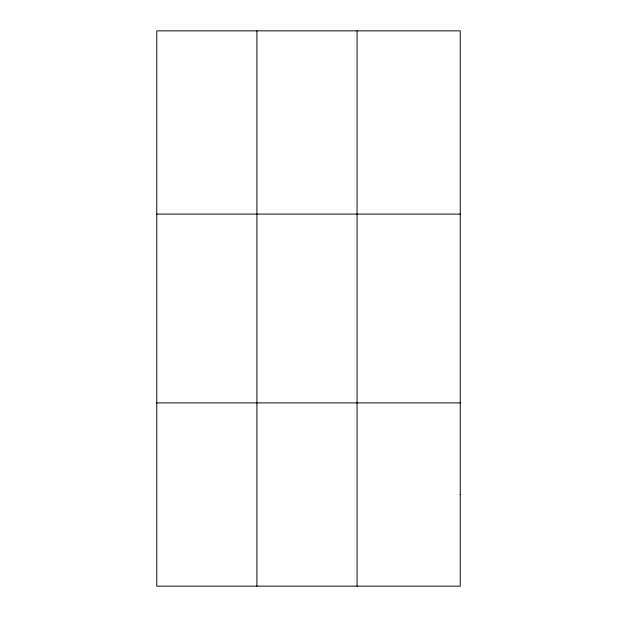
<?xml version="1.0" encoding="UTF-8"?>
<svg xmlns="http://www.w3.org/2000/svg" width="617" height="617" viewBox="0 0 617 617"><rect width="100%" height="100%" fill="white"/><g stroke="black" fill="none" stroke-linecap="round" stroke-linejoin="round"><path stroke-width="0.93" d="M256.911 586.15L256.911 30.85M357.058 586.15L357.058 30.85M156.764 214.099L460.236 214.099M156.764 402.901L460.236 402.901M460.236 494.526L460.236 586.15L156.764 586.15L156.764 30.85L460.236 30.85L460.236 494.526"/></g></svg>
